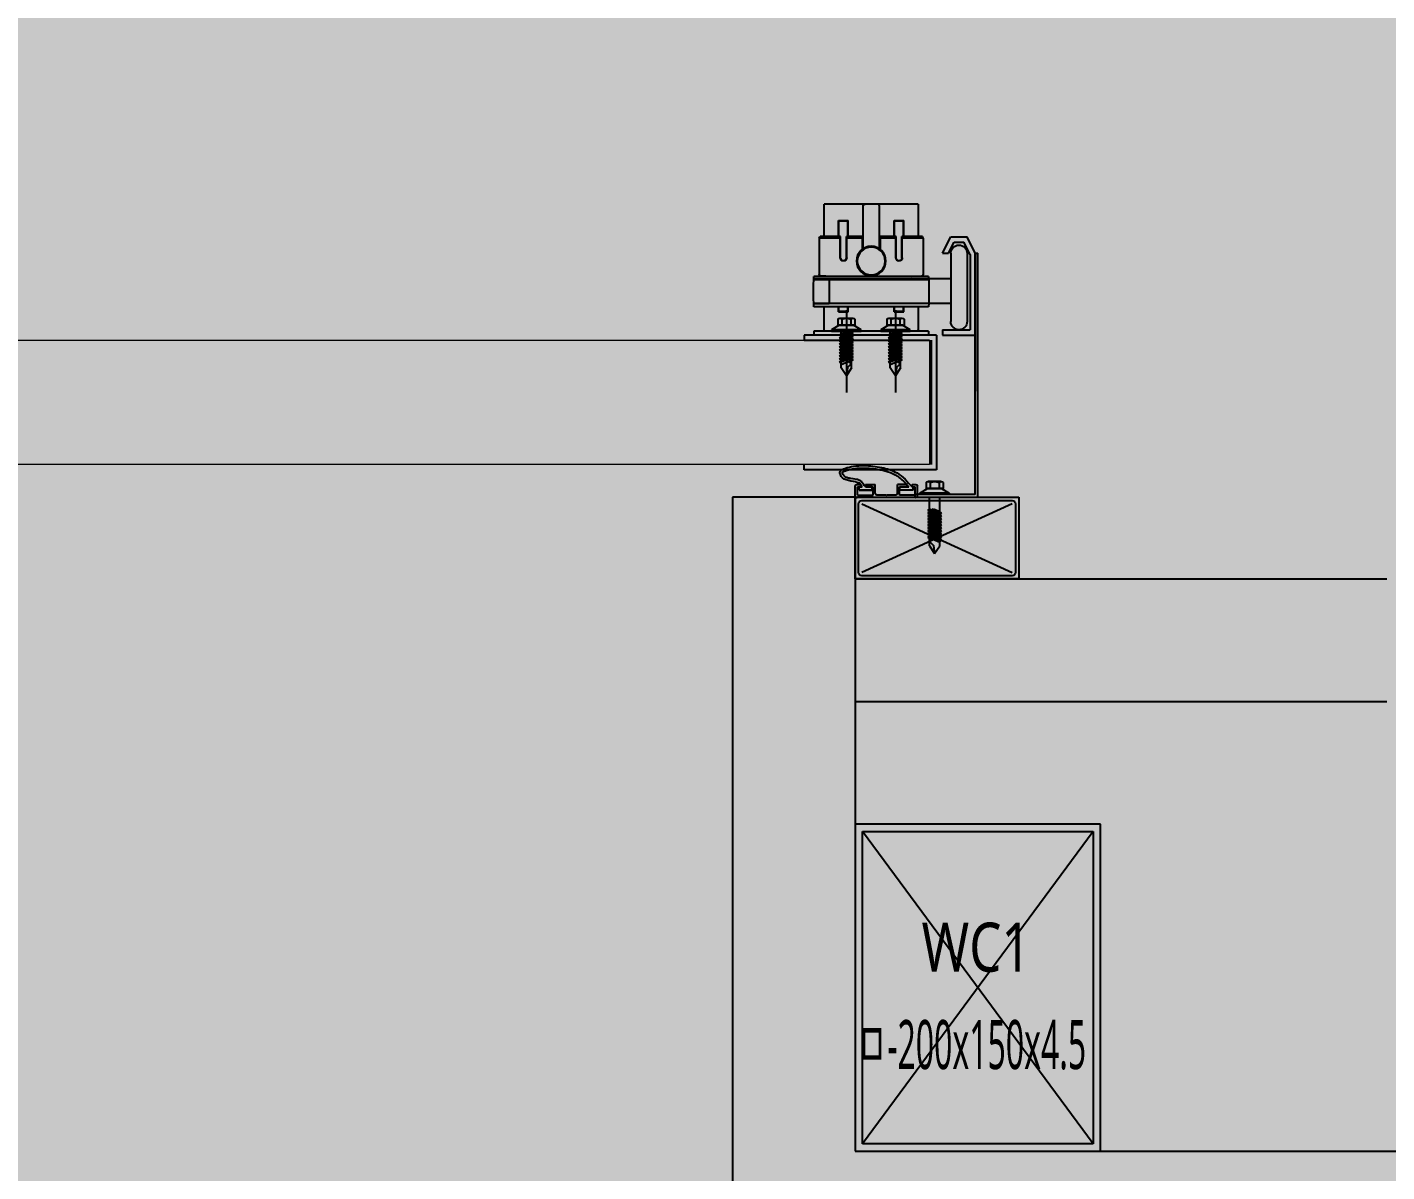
# Model space of a CAD drawing. Header units: millimetres. Extents: x -27408 to 60590, y 623 to 42257.
# Drawn here: x 59508.59 to 59524.85, y 17689.29 to 17702.98 of the extents above; entities that cross this region are included whole.
import ezdxf
from ezdxf.enums import TextEntityAlignment as Align

# ---------------------------------------------------------------- set-up
doc = ezdxf.new("R2010")
doc.units = ezdxf.units.MM
doc.header["$LTSCALE"] = 100
doc.header["$MEASUREMENT"] = 0
doc.header["$PDSIZE"] = -10
doc.layers.get('0').update_dxf_attribs({"linetype": 'CONTINUOUS'})
doc.layers.get('Defpoints').update_dxf_attribs({"color": 171, "linetype": 'CONTINUOUS'})
for name, color, linetype in [('254', 254, 'CONTINUOUS'), ('ELE9', 9, 'CONTINUOUS'), ('FIN(패널-T75 글라스울)', 6, 'CONTINUOUS'), ('h COLUMN', 252, 'CONTINUOUS'), ('OVERHEAD DOOR - 1', 4, 'CONTINUOUS'), ('OVERHEAD DOOR - ETC', 252, 'CONTINUOUS'), ('WC', 2, 'CONTINUOUS')]:
    doc.layers.add(name, color=color, linetype=linetype)
doc.styles.add('TE', font='malgun_0.ttf')

# ---------------------------------------------------------------- blocks, each defined once
blk = doc.blocks.new('*U241')
at = {"color": 0, "linetype": 'ByBlock'}
for p, q in [((100, 75), (-100, 75)), ((-100, 75), (-100, -75)), ((100, -75), (100, 75)), ((-95.5, 70.5), (95.5, 70.5)), ((-95.5, -70.5), (-95.5, 70.5)), ((95.5, 70.5), (95.5, -70.5)), ((95.5, -70.5), (-95.5, -70.5)), ((-100, -75), (100, -75))]:
    blk.add_line(p, q, dxfattribs=at)
at = {"layer": 'Defpoints'}
blk.add_point((0, 0), dxfattribs=at)
blk = doc.blocks.new('WC1')
at = {"layer": 'h COLUMN', "ltscale": 0.1}
for p, q in [((70.5, -95.5), (-70.5, 95.5)), ((70.5, 95.5), (-70.5, -95.5))]:
    blk.add_line(p, q, dxfattribs=at)
at = {"layer": 'h COLUMN', "ltscale": 0.1, "rotation": 90}
blk.add_blockref('*U241', (0, 0), dxfattribs=at)
at = {"layer": 'Defpoints', "style": 'TE'}
for s, width, p in [('WC1', 0.8, (-34.44, 24.8)), ('ㅁ-200x150x4.5', 0.5, (-74.29, -34.76))]:
    blk.add_text(s, height=30, dxfattribs=dict(at, width=width)).set_placement(p, align=Align.MIDDLE_LEFT)
blk = doc.blocks.new('지하2층 WC1 2 배치')
at = {"layer": 'WC'}
blk.add_blockref('WC1', (202900, -77700), dxfattribs=at)
blk = doc.blocks.new('A$Ca9da7916')
at = {"layer": 'OVERHEAD DOOR - ETC'}
h = blk.add_hatch(color=256, dxfattribs=at)
h.dxf.hatch_style = 1
edge = h.paths.add_edge_path()
edge.add_line((708.3, 10127.3), (708.3, 10129.3))
edge.add_spline(control_points=[(708.3, 10129.3), (708.83, 10128.98), (709.36, 10128.66), (709.8, 10128.3)], knot_values=[0, 0, 0, 0, 1.802776, 1.802776, 1.802776, 1.802776], degree=3, periodic=0)
edge.add_line((709.8, 10128.3), (710.01, 10128.03))
edge.add_line((710.01, 10128.03), (710.74, 10127.55))
edge.add_line((710.74, 10127.55), (711.08, 10126.68))
edge.add_line((711.08, 10126.68), (711.49, 10125.41))
edge.add_spline(control_points=[(711.49, 10125.41), (711.98, 10121.23), (712.56, 10116.33), (718.5, 10115.33), (720.03, 10119.59), (721.2, 10124.21), (721.61, 10131.96), (720.76, 10137.58), (720.23, 10141.11)], knot_values=[0, 0, 0, 0, 10.510022, 12.30215, 15.888405, 21.408051, 27.790202, 38.523805, 38.523805, 38.523805, 38.523805], degree=3, periodic=0)
edge.add_spline(control_points=[(720.23, 10141.11), (720.23, 10141.13), (719.57, 10144.34), (717.24, 10151.88), (711.5, 10156.9), (708.3, 10159.7)], knot_values=[81.368069, 81.368069, 81.368069, 81.368069, 81.427954, 91.382666, 103.911951, 103.911951, 103.911951, 103.911951], degree=3, periodic=0)
edge.add_line((708.3, 10159.7), (708.3, 10160.3))
edge.add_line((708.3, 10160.3), (706.3, 10160.3))
edge.add_line((706.3, 10160.3), (706.3, 10152.3))
edge.add_line((706.3, 10152.3), (708.3, 10152.3))
edge.add_line((708.3, 10152.3), (708.3, 10157.7))
edge.add_spline(control_points=[(708.3, 10157.7), (708.68, 10157.37), (709.06, 10157.04), (709.43, 10156.7)], knot_values=[101.110526, 101.110526, 101.110526, 101.110526, 102.614786, 102.614786, 102.614786, 102.614786], degree=3, periodic=0)
edge.add_line((709.43, 10156.7), (709.8, 10156.7))
edge.add_line((709.8, 10156.7), (709.8, 10156.36))
edge.add_spline(control_points=[(709.8, 10156.36), (709.91, 10156.26), (710.01, 10156.17), (711.3, 10154.98), (712.42, 10153.86), (713.91, 10152.11), (714.38, 10151.51), (715.24, 10150.28), (715.63, 10149.64), (716.84, 10147.39), (717.51, 10145.63), (718.28, 10142.95), (718.5, 10142.04), (718.72, 10141.04), (718.74, 10140.95), (718.76, 10140.85)], knot_values=[81.408921, 81.408921, 81.408921, 81.408921, 81.846453, 81.846453, 86.724969, 86.724969, 89.164228, 89.164228, 91.603486, 91.603486, 97.394899, 97.394899, 100.290605, 100.290605, 100.605478, 100.605478, 100.605478, 100.605478], degree=3, periodic=0)
edge.add_spline(control_points=[(718.76, 10140.85), (718.92, 10140.05), (719.06, 10139.25), (719.36, 10137.29), (719.49, 10136.12), (719.64, 10134.33), (719.69, 10133.72), (719.73, 10133.1)], knot_values=[72.981686, 72.981686, 72.981686, 72.981686, 75.56252, 75.56252, 79.405214, 79.405214, 81.408921, 81.408921, 81.408921, 81.408921], degree=3, periodic=0)
edge.add_spline(control_points=[(719.73, 10133.1), (719.79, 10132.28), (719.84, 10131.46), (719.86, 10130.56), (719.87, 10130.47), (719.87, 10130.39)], knot_values=[24.457688, 24.457688, 24.457688, 24.457688, 26.980257, 26.980257, 27.239597, 27.239597, 27.239597, 27.239597], degree=3, periodic=0)
edge.add_spline(control_points=[(719.87, 10130.39), (719.89, 10129.51), (719.88, 10128.63), (719.79, 10126.71), (719.7, 10125.69), (719.42, 10123.72), (719.24, 10122.78), (718.88, 10121.32), (718.74, 10120.82), (718.51, 10120.04), (718.43, 10119.78), (718.26, 10119.24), (718.17, 10118.95), (717.99, 10118.42), (717.89, 10118.16), (717.7, 10117.73), (717.6, 10117.54), (717.42, 10117.28), (717.34, 10117.21), (717.28, 10117.16), (717.27, 10117.16), (717.25, 10117.15), (717.24, 10117.15), (717.17, 10117.13), (717.07, 10117.13), (716.84, 10117.15), (716.7, 10117.18), (716.44, 10117.26), (716.33, 10117.31), (716.03, 10117.47), (715.88, 10117.6), (715.58, 10117.94), (715.44, 10118.15), (714.55, 10118.5), (714.39, 10119.13), (713.97, 10119.89), (713.65, 10120.56), (713.54, 10121.6), (713.4, 10122.16), (712.91, 10125.95)], knot_values=[0, 0, 0, 0, 2.699013, 2.699013, 5.918469, 5.918469, 9.137924, 9.137924, 10.747652, 10.747652, 11.552515, 11.552515, 12.357379, 12.357379, 13.187027, 13.187027, 14.016674, 14.016674, 14.846322, 14.846322, 15.271824, 15.271824, 15.697327, 15.697327, 16.368626, 16.368626, 17.039926, 17.039926, 17.711225, 17.711225, 18.939482, 18.939482, 20.167739, 20.167739, 21.883718, 21.883718, 23.599698, 23.599698, 24.457688, 24.457688, 24.457688, 24.457688], degree=3, periodic=0)
edge.add_spline(control_points=[(712.91, 10125.95), (712.78, 10126.53), (712.58, 10127.1), (712.08, 10128), (711.84, 10128.35), (711.42, 10128.84), (711.27, 10129), (710.95, 10129.3), (710.78, 10129.44), (710.3, 10129.82), (709.98, 10130.02), (709.47, 10130.35), (709.27, 10130.47), (708.3, 10131.3)], knot_values=[0, 0, 0, 0, 1.654202, 1.654202, 2.776859, 2.776859, 3.338188, 3.338188, 3.899517, 3.899517, 4.888564, 4.888564, 5.545615, 5.545615, 5.545615, 5.545615], degree=3, periodic=0)
edge.add_line((708.3, 10131.3), (708.3, 10135.3))
edge.add_line((708.3, 10135.3), (706.3, 10135.3))
edge.add_line((706.3, 10135.3), (706.3, 10127.3))
edge.add_line((706.3, 10127.3), (708.3, 10127.3))
at = {"layer": 'FIN(패널-T75 글라스울)'}
for p, q in [((302, 10125), (302, 11000)), ((577, 10125), (577, 10450)), ((652, 10125), (652, 10450)), ((702, 10125), (302, 10125)), ((702, 10125), (702, 10050)), ((702, 10050), (227, 10050))]:
    blk.add_line(p, q, dxfattribs=at)
at = {"layer": 'OVERHEAD DOOR - 1', "lineweight": 0}
for p, q in [((722, 10170.4), (722, 7629.6)), ((798, 10170.4), (722, 10170.4)), ((798, 7629.6), (798, 10170.4))]:
    blk.add_line(p, q, dxfattribs=at)
at = {"layer": 'OVERHEAD DOOR - ETC'}
for p, q in [((702, 10225), (652, 10225)), ((652, 10225), (652, 10125)), ((702, 10125), (702, 10225)), ((654, 10221), (654, 10129)), ((698, 10223), (656, 10223)), ((698, 10129), (656, 10221)), ((698, 10221), (656, 10129)), ((700, 10129), (700, 10221)), ((702, 10152.04), (702, 10200)), ((702, 10200), (851.2, 10200)), ((851.2, 10198.4), (851.2, 10200)), ((703.6, 10198.4), (851.2, 10198.4)), ((703.6, 10198.4), (703.6, 10161.5)), ((851.2, 10198.4), (766.94, 10198.4)), ((801.2, 10178.4), (801.2, 10198.4)), ((804.4, 10178.4), (804.4, 10195.2)), ((850.45, 10195.2), (804.4, 10195.2)), ((851.2, 10193.4), (809.5, 10193.4)), ((850.45, 10195.2), (858, 10191.42)), ((851.2, 10198.4), (861.2, 10193.4)), ((858, 10185.38), (858, 10191.42)), ((861.2, 10183.4), (861.2, 10193.4)), ((851.2, 10183.4), (809.5, 10183.4)), ((820.5, 10183.4), (820.5, 10173.6)), ((835.5, 10183.4), (835.5, 10173.6)), ((851.2, 10181.98), (858, 10185.38)), ((851.2, 10178.4), (861.2, 10183.4)), ((667.55, 10173.5), (672.35, 10176.65)), ((672.35, 10176.65), (675.83, 10176.65)), ((674.4, 10176.65), (676.2, 10172.36)), ((675.83, 10177.65), (675.02, 10176.65)), ((675.42, 10176.65), (675.83, 10177.65)), ((675.83, 10177.65), (679.24, 10169.35)), ((675.83, 10177.65), (679.24, 10169.35)), ((675.83, 10176.65), (675.83, 10177.65)), ((675.83, 10177.65), (676.63, 10176.65)), ((678.44, 10170.35), (675.83, 10176.65)), ((676.63, 10176.65), (677.66, 10176.65)), ((676.63, 10176.65), (679.24, 10170.35)), ((677.66, 10177.65), (676.86, 10176.65)), ((677.26, 10176.65), (677.66, 10177.65)), ((677.66, 10177.65), (681.08, 10169.35)), ((677.66, 10177.65), (681.08, 10169.35)), ((677.66, 10176.65), (677.66, 10177.65)), ((677.66, 10177.65), (678.46, 10176.65)), ((680.27, 10170.35), (677.66, 10176.65)), ((678.46, 10176.65), (679.49, 10176.65)), ((678.46, 10176.65), (681.08, 10170.35)), ((679.49, 10177.65), (678.69, 10176.65)), ((679.09, 10176.65), (679.49, 10177.65)), ((679.49, 10177.65), (682.91, 10169.35)), ((679.49, 10177.65), (682.91, 10169.35)), ((679.49, 10176.65), (679.49, 10177.65)), ((679.49, 10177.65), (680.3, 10176.65)), ((682.11, 10170.35), (679.49, 10176.65)), ((680.3, 10176.65), (681.33, 10176.65)), ((680.3, 10176.65), (682.91, 10170.35)), ((681.33, 10177.65), (680.52, 10176.65)), ((680.92, 10176.65), (681.33, 10177.65)), ((681.33, 10177.65), (684.74, 10169.35)), ((681.33, 10177.65), (684.74, 10169.35)), ((681.33, 10176.65), (681.33, 10177.65)), ((681.33, 10177.65), (682.13, 10176.65)), ((683.94, 10170.35), (681.33, 10176.65)), ((682.13, 10176.65), (683.16, 10176.65)), ((682.13, 10176.65), (684.74, 10170.35)), ((683.16, 10177.65), (682.35, 10176.65)), ((682.76, 10176.65), (683.16, 10177.65)), ((683.16, 10177.65), (686.58, 10169.35)), ((683.16, 10177.65), (686.58, 10169.35)), ((683.16, 10176.65), (683.16, 10177.65)), ((683.16, 10177.65), (683.96, 10176.65)), ((685.77, 10170.35), (683.16, 10176.65)), ((683.96, 10176.65), (684.99, 10176.65)), ((683.96, 10176.65), (686.58, 10170.35)), ((684.99, 10177.65), (684.19, 10176.65)), ((684.59, 10176.65), (684.99, 10177.65)), ((684.99, 10177.65), (688.41, 10169.35)), ((684.99, 10177.65), (688.41, 10169.35)), ((684.99, 10176.65), (684.99, 10177.65)), ((684.99, 10177.65), (685.8, 10176.65)), ((687.6, 10170.35), (684.99, 10176.65)), ((685.8, 10176.65), (686.82, 10176.65)), ((685.8, 10176.65), (688.41, 10170.35)), ((686.82, 10177.65), (686.02, 10176.65)), ((686.42, 10176.65), (686.82, 10177.65)), ((686.82, 10177.65), (690.24, 10169.35)), ((686.82, 10177.65), (690.24, 10169.35)), ((686.82, 10176.65), (686.82, 10177.65)), ((686.82, 10177.65), (687.63, 10176.65)), ((689.44, 10170.35), (686.82, 10176.65)), ((687.63, 10176.65), (688.66, 10176.65)), ((687.63, 10176.65), (690.24, 10170.35)), ((688.66, 10177.65), (687.85, 10176.65)), ((688.26, 10176.65), (688.66, 10177.65)), ((688.66, 10177.65), (692.07, 10169.35)), ((688.66, 10177.65), (692.07, 10169.35)), ((688.66, 10176.65), (688.66, 10177.65)), ((688.66, 10177.65), (689.46, 10176.65)), ((691.27, 10170.35), (688.66, 10176.65)), ((689.46, 10176.65), (690.49, 10176.65)), ((689.46, 10176.65), (692.07, 10170.35)), ((690.49, 10177.65), (689.69, 10176.65)), ((690.09, 10176.65), (690.49, 10177.65)), ((690.49, 10177.65), (693.91, 10169.35)), ((690.49, 10177.65), (693.91, 10169.35)), ((690.49, 10176.65), (690.49, 10177.65)), ((690.49, 10177.65), (691.29, 10176.65)), ((693.1, 10170.35), (690.49, 10176.65)), ((691.29, 10176.65), (692.32, 10176.65)), ((691.29, 10176.65), (693.91, 10170.35)), ((692.32, 10177.65), (691.52, 10176.65)), ((691.92, 10176.65), (692.32, 10177.65)), ((692.32, 10177.65), (694.72, 10171.75)), ((692.32, 10176.65), (692.32, 10177.65)), ((692.32, 10177.65), (693.13, 10176.65)), ((694.72, 10170.86), (692.32, 10176.65)), ((693.13, 10176.65), (702, 10176.65)), ((693.13, 10176.65), (694.72, 10172.8)), ((704.4, 10182.5), (703.6, 10182.5)), ((703.6, 10182.5), (703.6, 10164.5)), ((704.4, 10164.5), (704.4, 10182.5)), ((707.4, 10177.8), (704.4, 10182.5)), ((704.4, 10182.5), (704.4, 10164.5)), ((707.4, 10178.75), (707.4, 10168.25)), ((711.1, 10178.75), (707.4, 10178.75)), ((707.4, 10169.2), (707.4, 10177.8)), ((711.1, 10176.21), (707.4, 10176.21)), ((711.6, 10177.57), (711.6, 10169.43)), ((801.2, 10174.6), (718.8, 10174.6)), ((718.8, 10174.6), (718.8, 10093.76)), ((804.4, 10178.4), (801.2, 10178.4)), ((801.2, 10174.6), (801.2, 10093.76)), ((820.5, 10182.05), (820.5, 10169.35)), ((835.5, 10182.05), (835.5, 10169.35)), ((851.2, 10178.4), (851.2, 10181.98)), ((672.35, 10170.35), (667.55, 10173.5)), ((672.53, 10172.77), (667.55, 10173.5)), ((672.35, 10170.35), (676.61, 10170.35)), ((675.03, 10170.35), (672.53, 10172.77)), ((676.2, 10172.36), (675.03, 10170.35)), ((676.17, 10172.36), (677.41, 10169.35)), ((676.17, 10172.36), (677.41, 10169.35)), ((676.17, 10171.36), (676.17, 10172.36)), ((676.17, 10172.36), (676.98, 10171.36)), ((676.61, 10170.35), (676.17, 10171.36)), ((677.41, 10169.35), (676.61, 10170.35)), ((676.98, 10171.36), (677.41, 10170.35)), ((677.41, 10170.35), (678.44, 10170.35)), ((677.41, 10170.35), (677.41, 10169.35)), ((677.81, 10170.35), (677.41, 10169.35)), ((677.41, 10169.35), (678.21, 10170.35)), ((679.24, 10169.35), (678.44, 10170.35)), ((679.24, 10170.35), (680.27, 10170.35)), ((679.65, 10170.35), (679.24, 10169.35)), ((679.24, 10169.35), (680.05, 10170.35)), ((679.24, 10170.35), (679.24, 10169.35)), ((681.08, 10169.35), (680.27, 10170.35)), ((681.08, 10170.35), (682.11, 10170.35)), ((681.48, 10170.35), (681.08, 10169.35)), ((681.08, 10169.35), (681.88, 10170.35)), ((681.08, 10170.35), (681.08, 10169.35)), ((682.91, 10169.35), (682.11, 10170.35)), ((682.91, 10170.35), (683.94, 10170.35)), ((682.91, 10170.35), (682.91, 10169.35)), ((683.31, 10170.35), (682.91, 10169.35)), ((682.91, 10169.35), (683.71, 10170.35)), ((684.74, 10169.35), (683.94, 10170.35)), ((684.74, 10170.35), (685.77, 10170.35)), ((685.14, 10170.35), (684.74, 10169.35)), ((684.74, 10169.35), (685.55, 10170.35)), ((684.74, 10170.35), (684.74, 10169.35)), ((686.58, 10169.35), (685.77, 10170.35)), ((686.58, 10170.35), (687.6, 10170.35)), ((686.98, 10170.35), (686.58, 10169.35)), ((686.58, 10169.35), (687.38, 10170.35)), ((686.58, 10170.35), (686.58, 10169.35)), ((688.41, 10169.35), (687.6, 10170.35)), ((688.41, 10170.35), (689.44, 10170.35)), ((688.81, 10170.35), (688.41, 10169.35)), ((688.41, 10169.35), (689.21, 10170.35)), ((688.41, 10170.35), (688.41, 10169.35)), ((690.24, 10169.35), (689.44, 10170.35)), ((690.24, 10170.35), (691.27, 10170.35)), ((690.64, 10170.35), (690.24, 10169.35)), ((690.24, 10169.35), (691.05, 10170.35)), ((690.24, 10170.35), (690.24, 10169.35)), ((692.07, 10169.35), (691.27, 10170.35)), ((692.07, 10170.35), (693.1, 10170.35)), ((692.48, 10170.35), (692.07, 10169.35)), ((692.07, 10169.35), (692.88, 10170.35)), ((692.07, 10170.35), (692.07, 10169.35)), ((693.91, 10169.35), (693.1, 10170.35)), ((693.91, 10170.35), (702, 10170.35)), ((694.31, 10170.35), (693.91, 10169.35)), ((693.91, 10169.35), (694.71, 10170.35)), ((693.91, 10170.35), (693.91, 10169.35)), ((704.4, 10164.5), (707.4, 10169.2)), ((711.1, 10170.79), (707.4, 10170.79)), ((711.1, 10168.25), (707.4, 10168.25)), ((798, 10171.4), (722, 10171.4)), ((798, 10093.76), (798, 10170.4)), ((801.2, 10169.75), (801.2, 10099.75)), ((803.5, 10169.75), (801.2, 10169.75)), ((803.5, 10169.75), (803.5, 10099.75)), ((818.5, 10169.75), (818.5, 10099.75)), ((820.5, 10169.75), (820.5, 10099.75)), ((820.5, 10169.35), (820.5, 10099.75)), ((835, 10169.75), (835, 10099.75)), ((835.5, 10169.35), (835.5, 10099.75)), ((837, 10169.75), (837, 10099.75)), ((860.5, 10166.5), (838.41, 10166.5)), ((860.5, 10166.5), (860.5, 10153.55)), ((860.5, 10166.5), (861.5, 10166.03)), ((702, 10163), (708.8, 10163)), ((702, 10163), (702, 10162.56)), ((703.6, 10161.5), (702, 10161.5)), ((702, 10126.56), (702, 10161.44)), ((703.3, 10161.7), (708.3, 10161.7)), ((703.3, 10161.7), (703.3, 10152.1)), ((703.6, 10164.5), (704.4, 10164.5)), ((706.3, 10160.3), (706.3, 10152.3)), ((706.3, 10160.3), (708.3, 10160.3)), ((708.3, 10160.3), (706.3, 10160.3)), ((706.3, 10160.3), (706.3, 10152.3)), ((708.3, 10160.3), (706.3, 10160.3)), ((706.3, 10160.3), (706.3, 10152.3)), ((708.3, 10159.7), (708.3, 10161.7)), ((708.3, 10159.7), (708.3, 10160.3)), ((708.3, 10159.7), (708.3, 10160.3)), ((708.3, 10159.7), (708.3, 10160.3)), ((708.3, 10159.7), (709.8, 10159.7)), ((709.8, 10159.7), (709.8, 10162)), ((803.5, 10163.5), (804.5, 10163.5)), ((803.5, 10140.55), (803.5, 10158.55)), ((803.5, 10158.55), (804.3, 10158.55)), ((804.3, 10140.55), (804.3, 10158.55)), ((804.3, 10158.55), (807.3, 10153.85)), ((804.3, 10158.55), (804.3, 10140.55)), ((818.5, 10163.5), (804.5, 10163.5)), ((837, 10159.08), (837.45, 10165.74)), ((837.12, 10163.5), (837, 10163.5)), ((861.5, 10166.03), (861.5, 10153.55)), ((881.2, 10163.5), (861.5, 10163.5)), ((881.2, 10163.5), (881.2, 10106)), ((703.3, 10152.1), (708.3, 10152.1)), ((703.3, 10149.8), (703.3, 10144.5)), ((704.3, 10150.8), (709.8, 10150.8)), ((706.3, 10152.3), (708.3, 10152.3)), ((706.3, 10152.3), (708.3, 10152.3)), ((706.3, 10152.3), (708.3, 10152.3)), ((708.3, 10152.3), (708.3, 10157.7)), ((708.3, 10152.3), (708.3, 10157.7)), ((708.3, 10152.3), (708.3, 10157.7)), ((708.3, 10156.7), (708.3, 10152.1)), ((708.3, 10156.7), (709.8, 10156.7)), ((709.43, 10156.7), (709.8, 10156.7)), ((709.43, 10156.7), (709.8, 10156.7)), ((709.8, 10156.7), (709.8, 10150.8)), ((709.8, 10156.7), (709.8, 10156.36)), ((709.8, 10156.7), (709.8, 10156.36)), ((781.13, 10152.7), (776.33, 10149.55)), ((781.31, 10150.28), (776.33, 10149.55)), ((781.13, 10152.7), (785.39, 10152.7)), ((783.81, 10152.7), (781.31, 10150.28)), ((783.17, 10146.4), (784.98, 10150.69)), ((784.98, 10150.69), (783.81, 10152.7)), ((784.6, 10145.4), (788.02, 10153.7)), ((784.6, 10145.4), (788.02, 10153.7)), ((787.22, 10152.7), (784.6, 10146.4)), ((784.95, 10150.69), (786.19, 10153.7)), ((784.95, 10150.69), (786.19, 10153.7)), ((785.39, 10152.7), (784.95, 10151.69)), ((784.95, 10151.69), (784.95, 10150.69)), ((784.95, 10150.69), (785.75, 10151.69)), ((786.19, 10153.7), (785.39, 10152.7)), ((785.41, 10146.4), (788.02, 10152.7)), ((785.75, 10151.69), (786.19, 10152.7)), ((786.59, 10152.7), (786.19, 10153.7)), ((786.19, 10153.7), (786.99, 10152.7)), ((786.19, 10152.7), (786.19, 10153.7)), ((786.19, 10152.7), (787.22, 10152.7)), ((786.44, 10145.4), (789.86, 10153.7)), ((786.44, 10145.4), (789.86, 10153.7)), ((789.05, 10152.7), (786.44, 10146.4)), ((788.02, 10153.7), (787.22, 10152.7)), ((787.24, 10146.4), (789.86, 10152.7)), ((788.42, 10152.7), (788.02, 10153.7)), ((788.02, 10153.7), (788.83, 10152.7)), ((788.02, 10152.7), (788.02, 10153.7)), ((788.02, 10152.7), (789.05, 10152.7)), ((788.27, 10145.4), (791.69, 10153.7)), ((788.27, 10145.4), (791.69, 10153.7)), ((790.88, 10152.7), (788.27, 10146.4)), ((789.86, 10153.7), (789.05, 10152.7)), ((789.07, 10146.4), (791.69, 10152.7)), ((790.26, 10152.7), (789.86, 10153.7)), ((789.86, 10153.7), (790.66, 10152.7)), ((789.86, 10152.7), (789.86, 10153.7)), ((789.86, 10152.7), (790.88, 10152.7)), ((790.1, 10145.4), (793.52, 10153.7)), ((790.1, 10145.4), (793.52, 10153.7)), ((792.72, 10152.7), (790.1, 10146.4)), ((791.69, 10153.7), (790.88, 10152.7)), ((790.91, 10146.4), (793.52, 10152.7)), ((792.09, 10152.7), (791.69, 10153.7)), ((791.69, 10153.7), (792.49, 10152.7)), ((791.69, 10152.7), (791.69, 10153.7)), ((791.69, 10152.7), (792.72, 10152.7)), ((791.94, 10145.4), (795.35, 10153.7)), ((791.94, 10145.4), (795.35, 10153.7)), ((794.55, 10152.7), (791.94, 10146.4)), ((793.52, 10153.7), (792.72, 10152.7)), ((792.74, 10146.4), (795.35, 10152.7)), ((793.92, 10152.7), (793.52, 10153.7)), ((793.52, 10153.7), (794.33, 10152.7)), ((793.52, 10152.7), (793.52, 10153.7)), ((793.52, 10152.7), (794.55, 10152.7)), ((793.77, 10145.4), (797.19, 10153.7)), ((793.77, 10145.4), (797.19, 10153.7)), ((796.38, 10152.7), (793.77, 10146.4)), ((795.35, 10153.7), (794.55, 10152.7)), ((794.57, 10146.4), (797.19, 10152.7)), ((795.76, 10152.7), (795.35, 10153.7)), ((795.35, 10153.7), (796.16, 10152.7)), ((795.35, 10152.7), (795.35, 10153.7)), ((795.35, 10152.7), (796.38, 10152.7)), ((795.6, 10145.4), (799.02, 10153.7)), ((795.6, 10145.4), (799.02, 10153.7)), ((798.22, 10152.7), (795.6, 10146.4)), ((797.19, 10153.7), (796.38, 10152.7)), ((796.41, 10146.4), (799.02, 10152.7)), ((797.59, 10152.7), (797.19, 10153.7)), ((797.19, 10153.7), (797.99, 10152.7)), ((797.19, 10152.7), (797.19, 10153.7)), ((797.19, 10152.7), (798.22, 10152.7)), ((797.44, 10145.4), (800.85, 10153.7)), ((797.44, 10145.4), (800.85, 10153.7)), ((800.05, 10152.7), (797.44, 10146.4)), ((799.02, 10153.7), (798.22, 10152.7)), ((798.24, 10146.4), (800.85, 10152.7)), ((799.42, 10152.7), (799.02, 10153.7)), ((799.02, 10153.7), (799.82, 10152.7)), ((799.02, 10152.7), (799.02, 10153.7)), ((799.02, 10152.7), (800.05, 10152.7)), ((799.27, 10145.4), (802.69, 10153.7)), ((799.27, 10145.4), (802.69, 10153.7)), ((801.88, 10152.7), (799.27, 10146.4)), ((800.85, 10153.7), (800.05, 10152.7)), ((800.07, 10146.4), (802.69, 10152.7)), ((801.26, 10152.7), (800.85, 10153.7)), ((800.85, 10153.7), (801.66, 10152.7)), ((800.85, 10152.7), (800.85, 10153.7)), ((800.85, 10152.7), (801.88, 10152.7)), ((803.5, 10152.19), (801.1, 10146.4)), ((801.1, 10145.4), (803.5, 10151.3)), ((802.69, 10153.7), (801.88, 10152.7)), ((801.91, 10146.4), (803.5, 10150.25)), ((803.09, 10152.7), (802.69, 10153.7)), ((802.69, 10153.7), (803.49, 10152.7)), ((802.69, 10152.7), (802.69, 10153.7)), ((802.69, 10152.7), (803.5, 10152.7)), ((811, 10154.8), (807.3, 10154.8)), ((807.3, 10144.3), (807.3, 10154.8)), ((807.3, 10153.85), (807.3, 10145.25)), ((811, 10152.26), (807.3, 10152.26)), ((811.5, 10145.48), (811.5, 10153.62)), ((815.5, 10148.75), (815.5, 10154.75)), ((815.5, 10154.75), (818.5, 10154.75)), ((815.75, 10149), (815.75, 10154.5)), ((815.75, 10154.5), (818.5, 10154.5)), ((848.5, 10153.75), (861.5, 10153.75)), ((848.5, 10153.55), (861.5, 10153.55)), ((848.5, 10149.95), (861.5, 10149.95)), ((848.5, 10149.75), (861.5, 10149.75)), ((860.5, 10149.95), (860.5, 10140.25)), ((861.5, 10154.75), (871.2, 10154.75)), ((861.5, 10154.5), (870.95, 10154.5)), ((861.5, 10149.95), (861.5, 10140.25)), ((870.95, 10154.5), (870.95, 10149)), ((871.2, 10148.75), (871.2, 10154.75)), ((703.3, 10144.5), (703, 10144)), ((703, 10144), (703.3, 10143.5)), ((703.3, 10143.5), (703.3, 10138.2)), ((816.5, 10149.55), (766.15, 10149.55)), ((776.33, 10149.55), (781.13, 10146.4)), ((781.13, 10146.4), (784.6, 10146.4)), ((784.6, 10145.4), (783.8, 10146.4)), ((784.2, 10146.4), (784.6, 10145.4)), ((784.6, 10146.4), (784.6, 10145.4)), ((784.6, 10145.4), (785.41, 10146.4)), ((785.41, 10146.4), (786.44, 10146.4)), ((786.44, 10145.4), (785.63, 10146.4)), ((786.04, 10146.4), (786.44, 10145.4)), ((786.44, 10146.4), (786.44, 10145.4)), ((786.44, 10145.4), (787.24, 10146.4)), ((787.24, 10146.4), (788.27, 10146.4)), ((788.27, 10145.4), (787.47, 10146.4)), ((787.87, 10146.4), (788.27, 10145.4)), ((788.27, 10146.4), (788.27, 10145.4)), ((788.27, 10145.4), (789.07, 10146.4)), ((789.07, 10146.4), (790.1, 10146.4)), ((790.1, 10145.4), (789.3, 10146.4)), ((789.7, 10146.4), (790.1, 10145.4)), ((790.1, 10146.4), (790.1, 10145.4)), ((790.1, 10145.4), (790.91, 10146.4)), ((790.91, 10146.4), (791.94, 10146.4)), ((791.94, 10145.4), (791.13, 10146.4)), ((791.53, 10146.4), (791.94, 10145.4)), ((791.94, 10146.4), (791.94, 10145.4)), ((791.94, 10145.4), (792.74, 10146.4)), ((792.74, 10146.4), (793.77, 10146.4)), ((793.77, 10145.4), (792.97, 10146.4)), ((793.37, 10146.4), (793.77, 10145.4)), ((793.77, 10146.4), (793.77, 10145.4)), ((793.77, 10145.4), (794.57, 10146.4)), ((794.57, 10146.4), (795.6, 10146.4)), ((795.6, 10145.4), (794.8, 10146.4)), ((795.2, 10146.4), (795.6, 10145.4)), ((795.6, 10146.4), (795.6, 10145.4)), ((795.6, 10145.4), (796.41, 10146.4)), ((796.41, 10146.4), (797.44, 10146.4)), ((797.44, 10145.4), (796.63, 10146.4)), ((797.03, 10146.4), (797.44, 10145.4)), ((797.44, 10146.4), (797.44, 10145.4)), ((797.44, 10145.4), (798.24, 10146.4)), ((798.24, 10146.4), (799.27, 10146.4)), ((799.27, 10145.4), (798.46, 10146.4)), ((798.87, 10146.4), (799.27, 10145.4)), ((799.27, 10146.4), (799.27, 10145.4)), ((799.27, 10145.4), (800.07, 10146.4)), ((800.07, 10146.4), (801.1, 10146.4)), ((801.1, 10145.4), (800.3, 10146.4)), ((800.7, 10146.4), (801.1, 10145.4)), ((801.1, 10146.4), (801.1, 10145.4)), ((801.1, 10145.4), (801.91, 10146.4)), ((801.91, 10146.4), (803.5, 10146.4)), ((807.3, 10145.25), (804.3, 10140.55)), ((811, 10146.84), (807.3, 10146.84)), ((811, 10144.3), (807.3, 10144.3)), ((815.5, 10148.75), (818.5, 10148.75)), ((815.75, 10149), (818.5, 10149)), ((861.5, 10149), (870.95, 10149)), ((861.5, 10148.75), (871.2, 10148.75)), ((703.3, 10135.9), (708.3, 10135.9)), ((703.3, 10126.3), (703.3, 10135.9)), ((704.3, 10137.2), (709.8, 10137.2)), ((706.3, 10127.3), (706.3, 10135.3)), ((706.3, 10135.3), (708.3, 10135.3)), ((706.3, 10135.3), (706.3, 10127.3)), ((708.3, 10135.3), (706.3, 10135.3)), ((706.3, 10135.3), (706.3, 10127.3)), ((708.3, 10135.3), (706.3, 10135.3)), ((708.3, 10131.3), (708.3, 10135.9)), ((708.3, 10135.3), (708.3, 10131.3)), ((708.3, 10131.3), (708.3, 10135.3)), ((708.3, 10131.3), (708.3, 10135.3)), ((709.8, 10131.3), (709.8, 10137.2)), ((804.3, 10140.55), (803.5, 10140.55)), ((861.5, 10140.25), (853.63, 10140.25)), ((853.98, 10139.75), (880.2, 10139.75)), ((881.2, 10138.75), (881.2, 10130.75)), ((652, 10125), (702, 10125)), ((656, 10127), (698, 10127)), ((702, 10125), (702, 10125.44)), ((702, 10125), (708.8, 10125)), ((703.3, 10126.3), (708.3, 10126.3)), ((706.3, 10127.3), (708.3, 10127.3)), ((706.3, 10127.3), (708.3, 10127.3)), ((706.3, 10127.3), (708.3, 10127.3)), ((708.3, 10131.3), (709.8, 10131.3)), ((708.3, 10129.3), (708.3, 10127.3)), ((708.3, 10127.3), (708.3, 10129.3)), ((708.3, 10127.3), (708.3, 10129.3)), ((708.3, 10128.3), (708.3, 10126.3)), ((708.3, 10128.3), (709.8, 10128.3)), ((709.8, 10128.3), (709.8, 10126)), ((710.01, 10128.03), (709.8, 10128.3)), ((710.74, 10127.55), (710.01, 10128.03)), ((711.08, 10126.68), (710.74, 10127.55)), ((711.49, 10125.41), (711.08, 10126.68)), ((803.5, 10110.55), (803.5, 10128.55)), ((803.5, 10128.55), (804.3, 10128.55)), ((804.3, 10110.55), (804.3, 10128.55)), ((804.3, 10128.55), (807.3, 10123.85)), ((804.3, 10128.55), (804.3, 10110.55)), ((811, 10124.8), (807.3, 10124.8)), ((807.3, 10114.3), (807.3, 10124.8)), ((861.5, 10129.25), (853.63, 10129.25)), ((853.98, 10129.75), (880.2, 10129.75)), ((860.5, 10129.25), (860.5, 10119.55)), ((861.5, 10129.25), (861.5, 10119.55)), ((816.5, 10119.55), (766.15, 10119.55)), ((781.13, 10122.7), (776.33, 10119.55)), ((781.31, 10120.28), (776.33, 10119.55)), ((776.33, 10119.55), (781.13, 10116.4)), ((781.13, 10122.7), (785.39, 10122.7)), ((781.13, 10116.4), (784.6, 10116.4)), ((783.81, 10122.7), (781.31, 10120.28)), ((783.17, 10116.4), (784.98, 10120.69)), ((784.6, 10115.4), (783.8, 10116.4)), ((784.98, 10120.69), (783.81, 10122.7)), ((784.2, 10116.4), (784.6, 10115.4)), ((784.6, 10115.4), (788.02, 10123.7)), ((784.6, 10115.4), (788.02, 10123.7)), ((787.22, 10122.7), (784.6, 10116.4)), ((784.6, 10116.4), (784.6, 10115.4)), ((784.6, 10115.4), (785.41, 10116.4)), ((784.95, 10120.69), (786.19, 10123.7)), ((784.95, 10120.69), (786.19, 10123.7)), ((785.39, 10122.7), (784.95, 10121.69)), ((784.95, 10121.69), (784.95, 10120.69)), ((784.95, 10120.69), (785.75, 10121.69)), ((786.19, 10123.7), (785.39, 10122.7)), ((785.41, 10116.4), (788.02, 10122.7)), ((785.41, 10116.4), (786.44, 10116.4)), ((786.44, 10115.4), (785.63, 10116.4)), ((785.75, 10121.69), (786.19, 10122.7)), ((786.04, 10116.4), (786.44, 10115.4)), ((786.59, 10122.7), (786.19, 10123.7)), ((786.19, 10123.7), (786.99, 10122.7)), ((786.19, 10122.7), (786.19, 10123.7)), ((786.19, 10122.7), (787.22, 10122.7)), ((786.44, 10115.4), (789.86, 10123.7)), ((786.44, 10115.4), (789.86, 10123.7)), ((789.05, 10122.7), (786.44, 10116.4)), ((786.44, 10116.4), (786.44, 10115.4)), ((786.44, 10115.4), (787.24, 10116.4)), ((788.02, 10123.7), (787.22, 10122.7)), ((787.24, 10116.4), (789.86, 10122.7)), ((787.24, 10116.4), (788.27, 10116.4)), ((788.27, 10115.4), (787.47, 10116.4)), ((787.87, 10116.4), (788.27, 10115.4)), ((788.42, 10122.7), (788.02, 10123.7)), ((788.02, 10123.7), (788.83, 10122.7)), ((788.02, 10122.7), (788.02, 10123.7)), ((788.02, 10122.7), (789.05, 10122.7)), ((788.27, 10115.4), (791.69, 10123.7)), ((788.27, 10115.4), (791.69, 10123.7)), ((790.88, 10122.7), (788.27, 10116.4)), ((788.27, 10116.4), (788.27, 10115.4)), ((788.27, 10115.4), (789.07, 10116.4)), ((789.86, 10123.7), (789.05, 10122.7)), ((789.07, 10116.4), (791.69, 10122.7)), ((789.07, 10116.4), (790.1, 10116.4)), ((790.1, 10115.4), (789.3, 10116.4)), ((789.7, 10116.4), (790.1, 10115.4)), ((790.26, 10122.7), (789.86, 10123.7)), ((789.86, 10123.7), (790.66, 10122.7)), ((789.86, 10122.7), (789.86, 10123.7)), ((789.86, 10122.7), (790.88, 10122.7)), ((790.1, 10115.4), (793.52, 10123.7)), ((790.1, 10115.4), (793.52, 10123.7)), ((792.72, 10122.7), (790.1, 10116.4)), ((790.1, 10116.4), (790.1, 10115.4)), ((790.1, 10115.4), (790.91, 10116.4)), ((791.69, 10123.7), (790.88, 10122.7)), ((790.91, 10116.4), (793.52, 10122.7)), ((790.91, 10116.4), (791.94, 10116.4)), ((791.94, 10115.4), (791.13, 10116.4)), ((791.53, 10116.4), (791.94, 10115.4)), ((792.09, 10122.7), (791.69, 10123.7)), ((791.69, 10123.7), (792.49, 10122.7)), ((791.69, 10122.7), (791.69, 10123.7)), ((791.69, 10122.7), (792.72, 10122.7)), ((791.94, 10115.4), (795.35, 10123.7)), ((791.94, 10115.4), (795.35, 10123.7)), ((794.55, 10122.7), (791.94, 10116.4)), ((791.94, 10116.4), (791.94, 10115.4)), ((791.94, 10115.4), (792.74, 10116.4)), ((793.52, 10123.7), (792.72, 10122.7)), ((792.74, 10116.4), (795.35, 10122.7)), ((792.74, 10116.4), (793.77, 10116.4)), ((793.77, 10115.4), (792.97, 10116.4)), ((793.37, 10116.4), (793.77, 10115.4)), ((793.92, 10122.7), (793.52, 10123.7)), ((793.52, 10123.7), (794.33, 10122.7)), ((793.52, 10122.7), (793.52, 10123.7)), ((793.52, 10122.7), (794.55, 10122.7)), ((793.77, 10115.4), (797.19, 10123.7)), ((793.77, 10115.4), (797.19, 10123.7)), ((796.38, 10122.7), (793.77, 10116.4)), ((793.77, 10116.4), (793.77, 10115.4)), ((793.77, 10115.4), (794.57, 10116.4)), ((795.35, 10123.7), (794.55, 10122.7)), ((794.57, 10116.4), (797.19, 10122.7)), ((794.57, 10116.4), (795.6, 10116.4)), ((795.6, 10115.4), (794.8, 10116.4)), ((795.2, 10116.4), (795.6, 10115.4)), ((795.76, 10122.7), (795.35, 10123.7)), ((795.35, 10123.7), (796.16, 10122.7)), ((795.35, 10122.7), (795.35, 10123.7)), ((795.35, 10122.7), (796.38, 10122.7)), ((795.6, 10115.4), (799.02, 10123.7)), ((795.6, 10115.4), (799.02, 10123.7)), ((798.22, 10122.7), (795.6, 10116.4)), ((795.6, 10116.4), (795.6, 10115.4)), ((795.6, 10115.4), (796.41, 10116.4)), ((797.19, 10123.7), (796.38, 10122.7)), ((796.41, 10116.4), (799.02, 10122.7)), ((796.41, 10116.4), (797.44, 10116.4)), ((797.44, 10115.4), (796.63, 10116.4)), ((797.03, 10116.4), (797.44, 10115.4)), ((797.59, 10122.7), (797.19, 10123.7)), ((797.19, 10123.7), (797.99, 10122.7)), ((797.19, 10122.7), (797.19, 10123.7)), ((797.19, 10122.7), (798.22, 10122.7)), ((797.44, 10115.4), (800.85, 10123.7)), ((797.44, 10115.4), (800.85, 10123.7)), ((800.05, 10122.7), (797.44, 10116.4)), ((797.44, 10116.4), (797.44, 10115.4)), ((797.44, 10115.4), (798.24, 10116.4)), ((799.02, 10123.7), (798.22, 10122.7)), ((798.24, 10116.4), (800.85, 10122.7)), ((798.24, 10116.4), (799.27, 10116.4)), ((799.27, 10115.4), (798.46, 10116.4)), ((798.87, 10116.4), (799.27, 10115.4)), ((799.42, 10122.7), (799.02, 10123.7)), ((799.02, 10123.7), (799.82, 10122.7)), ((799.02, 10122.7), (799.02, 10123.7)), ((799.02, 10122.7), (800.05, 10122.7)), ((799.27, 10115.4), (802.69, 10123.7)), ((799.27, 10115.4), (802.69, 10123.7)), ((801.88, 10122.7), (799.27, 10116.4)), ((799.27, 10116.4), (799.27, 10115.4)), ((799.27, 10115.4), (800.07, 10116.4)), ((800.85, 10123.7), (800.05, 10122.7)), ((800.07, 10116.4), (802.69, 10122.7)), ((800.07, 10116.4), (801.1, 10116.4)), ((801.1, 10115.4), (800.3, 10116.4)), ((800.7, 10116.4), (801.1, 10115.4)), ((801.26, 10122.7), (800.85, 10123.7)), ((800.85, 10123.7), (801.66, 10122.7)), ((800.85, 10122.7), (800.85, 10123.7)), ((800.85, 10122.7), (801.88, 10122.7)), ((803.5, 10122.19), (801.1, 10116.4)), ((801.1, 10115.4), (803.5, 10121.3)), ((801.1, 10116.4), (801.1, 10115.4)), ((801.1, 10115.4), (801.91, 10116.4)), ((802.69, 10123.7), (801.88, 10122.7)), ((801.91, 10116.4), (803.5, 10120.25)), ((801.91, 10116.4), (803.5, 10116.4)), ((803.09, 10122.7), (802.69, 10123.7)), ((802.69, 10123.7), (803.49, 10122.7)), ((802.69, 10122.7), (802.69, 10123.7)), ((802.69, 10122.7), (803.5, 10122.7)), ((807.3, 10123.85), (807.3, 10115.25)), ((811, 10122.26), (807.3, 10122.26)), ((811, 10116.84), (807.3, 10116.84)), ((811.5, 10115.48), (811.5, 10123.62)), ((815.5, 10114.75), (815.5, 10120.75)), ((815.5, 10120.75), (818.5, 10120.75)), ((815.75, 10115), (815.75, 10120.5)), ((815.75, 10120.5), (818.5, 10120.5)), ((848.5, 10119.75), (861.5, 10119.75)), ((848.5, 10119.55), (861.5, 10119.55)), ((861.5, 10120.75), (871.2, 10120.75)), ((861.5, 10120.5), (870.95, 10120.5)), ((870.95, 10120.5), (870.95, 10115)), ((871.2, 10114.75), (871.2, 10120.75)), ((804.3, 10110.55), (803.5, 10110.55)), ((807.3, 10115.25), (804.3, 10110.55)), ((811, 10114.3), (807.3, 10114.3)), ((815.5, 10114.75), (818.5, 10114.75)), ((815.75, 10115), (818.5, 10115)), ((835.5, 10109.09), (820.5, 10109.09)), ((820.5, 10099.75), (820.5, 10109.09)), ((835.5, 10099.75), (835.5, 10109.09)), ((837, 10110.42), (837.45, 10103.76)), ((848.5, 10115.95), (861.5, 10115.95)), ((848.5, 10115.75), (861.5, 10115.75)), ((860.5, 10115.95), (860.5, 10103)), ((861.5, 10115.95), (861.5, 10103.47)), ((861.5, 10115), (870.95, 10115)), ((861.5, 10114.75), (871.2, 10114.75)), ((803.5, 10099.75), (801.2, 10099.75)), ((803.5, 10106), (818.5, 10106)), ((803.5, 10106), (804.5, 10106)), ((837.12, 10106), (837, 10106)), ((860.5, 10103), (838.41, 10103)), ((860.5, 10103), (861.5, 10103.47)), ((861.5, 10106), (881.2, 10106)), ((718.8, 10093.76), (722, 10093.76)), ((801.2, 10093.76), (798, 10093.76))]:
    blk.add_line(p, q, dxfattribs=at)
for radius in [9, 8.5]:
    blk.add_circle((846.5, 10134.75), radius, dxfattribs=at)
for centre, radius, start, end in [((656, 10221), 2, 90, 180), ((698, 10221), 2, 0, 90), ((809.5, 10188.4), 5, 90, 270), ((851.2, 10188.4), 5, 270, 90), ((709.74, 10177.48), 1.86, 316.9662, 43.0338), ((703.99, 10173.5), 7.61, 339.11949, 20.88051), ((709.74, 10169.52), 1.86, 316.9662, 43.0338), ((827.75, 10035.32), 134.75, 86.0638, 93.9362), ((838.41, 10165.5), 1, 90, 165.90307), ((702.37, 10162), 0.671, 123.55838, 236.44162), ((708.8, 10162), 1, 0, 90), ((704.3, 10149.8), 1, 90, 180), ((809.64, 10153.53), 1.86, 316.9662, 43.0338), ((803.89, 10149.55), 7.61, 339.11949, 20.88051), ((848.5, 10151.75), 2, 90, 180), ((848.5, 10151.75), 2, 180, 270), ((848.5, 10151.75), 1.8, 90, 180), ((848.5, 10151.75), 1.8, 180, 270), ((809.64, 10145.57), 1.86, 316.9662, 43.0338), ((704.3, 10138.2), 1, 180, 270), ((880.2, 10138.75), 1, 0, 90), ((656, 10129), 2, 180, 270), ((698, 10129), 2, 270, 0), ((702.37, 10126), 0.671, 123.55838, 236.44162), ((708.8, 10126), 1, 270, 0), ((809.64, 10123.53), 1.86, 316.9662, 43.0338), ((880.2, 10130.75), 1, 270, 0), ((803.89, 10119.55), 7.61, 339.11949, 20.88051), ((809.64, 10115.57), 1.86, 316.9662, 43.0338), ((848.5, 10117.75), 2, 90, 180), ((848.5, 10117.75), 2, 180, 270), ((848.5, 10117.75), 1.8, 90, 180), ((848.5, 10117.75), 1.8, 180, 270), ((827.75, 10234.18), 134.75, 266.0638, 273.9362), ((838.41, 10104), 1, 194.09693, 270)]:
    blk.add_arc(centre, radius, start, end, dxfattribs=at)
for points, knots in [([(720.23, 10141.11), (720.23, 10141.13), (719.57, 10144.34), (717.24, 10151.88), (711.5, 10156.9), (708.3, 10159.7)], [81.368069, 81.368069, 81.368069, 81.368069, 81.427954, 91.382666, 103.911951, 103.911951, 103.911951, 103.911951]), ([(720.23, 10141.11), (720.23, 10141.13), (719.57, 10144.34), (717.24, 10151.88), (711.5, 10156.9), (708.3, 10159.7)], [81.368069, 81.368069, 81.368069, 81.368069, 81.427954, 91.382666, 103.911951, 103.911951, 103.911951, 103.911951]), ([(719.87, 10130.39), (719.8, 10131.94), (719.72, 10133.45), (719.49, 10136.12), (719.36, 10137.29), (719.04, 10139.35), (718.88, 10140.24), (718.5, 10142.04), (718.28, 10142.95), (717.51, 10145.63), (716.84, 10147.39), (715.63, 10149.64), (715.24, 10150.28), (714.38, 10151.51), (713.91, 10152.11), (712.42, 10153.86), (711.3, 10154.98), (710.01, 10156.17), (709.91, 10156.26), (709.8, 10156.36)], [70.088544, 70.088544, 70.088544, 70.088544, 74.985393, 74.985393, 78.828087, 78.828087, 81.723794, 81.723794, 84.6195, 84.6195, 90.410913, 90.410913, 92.850171, 92.850171, 95.28943, 95.28943, 100.167946, 100.167946, 100.605478, 100.605478, 100.605478, 100.605478]), ([(712.91, 10125.95), (713.4, 10122.16), (713.54, 10121.6), (713.65, 10120.56), (713.97, 10119.89), (714.39, 10119.13), (714.55, 10118.5), (715.44, 10118.15), (715.58, 10117.94), (715.88, 10117.6), (716.03, 10117.47), (716.33, 10117.31), (716.44, 10117.26), (716.7, 10117.18), (716.84, 10117.15), (717.07, 10117.13), (717.17, 10117.13), (717.24, 10117.15), (717.25, 10117.15), (717.27, 10117.16), (717.28, 10117.16), (717.34, 10117.21), (717.42, 10117.28), (717.6, 10117.54), (717.7, 10117.73), (717.89, 10118.16), (717.99, 10118.42), (718.17, 10118.95), (718.26, 10119.24), (718.43, 10119.78), (718.51, 10120.04), (718.74, 10120.82), (718.88, 10121.32), (719.24, 10122.78), (719.42, 10123.72), (719.7, 10125.69), (719.79, 10126.71), (719.88, 10128.71), (719.89, 10129.68), (719.84, 10131.6), (719.78, 10132.56), (719.53, 10135.44), (719.27, 10137.36), (718.91, 10139.83), (718.83, 10140.36), (718.75, 10140.89)], [0, 0, 0, 0, 0.85799, 0.85799, 2.573969, 2.573969, 4.289949, 4.289949, 5.518206, 5.518206, 6.746463, 6.746463, 7.417762, 7.417762, 8.089062, 8.089062, 8.760361, 8.760361, 9.185864, 9.185864, 9.611366, 9.611366, 10.441014, 10.441014, 11.270661, 11.270661, 12.100309, 12.100309, 12.905173, 12.905173, 13.710036, 13.710036, 15.319764, 15.319764, 18.539219, 18.539219, 21.758675, 21.758675, 24.717028, 24.717028, 27.675381, 27.675381, 33.592087, 33.592087, 35.205692, 35.205692, 35.205692, 35.205692]), ([(708.3, 10131.3), (709.27, 10130.47), (709.47, 10130.35), (709.98, 10130.02), (710.3, 10129.82), (710.78, 10129.44), (710.95, 10129.3), (711.27, 10129), (711.42, 10128.84), (711.84, 10128.35), (712.08, 10128), (712.58, 10127.1), (712.78, 10126.53), (712.91, 10125.95)], [0, 0, 0, 0, 0.65705, 0.65705, 1.646098, 1.646098, 2.207426, 2.207426, 2.768755, 2.768755, 3.891413, 3.891413, 5.545615, 5.545615, 5.545615, 5.545615])]:
    blk.add_open_spline(points, degree=3, knots=knots, dxfattribs=at)
for points in [[(709.43, 10156.7), (709.06, 10157.04), (708.68, 10157.37), (708.3, 10157.7)], [(709.43, 10156.7), (709.06, 10157.04), (708.68, 10157.37), (708.3, 10157.7)], [(708.3, 10129.3), (708.83, 10128.98), (709.36, 10128.66), (709.8, 10128.3)], [(708.3, 10129.3), (708.83, 10128.98), (709.36, 10128.66), (709.8, 10128.3)]]:
    blk.add_open_spline(points, degree=3, dxfattribs=at)
blk.add_spline([(711.49, 10125.41), (715.9, 10115.87), (717.69, 10115.71), (719.66, 10118.7), (720.98, 10124.06), (721.37, 10130.43), (720.23, 10141.11)], degree=3, dxfattribs=at)
blk = doc.blocks.new('B2FF')
at = {"layer": 'ELE9', "color": 253, "ltscale": 0.1, "xscale": -1, "rotation": 270}
blk.add_blockref('A$Ca9da7916', (37317924.72, 564844.34), dxfattribs=at)
at = {"layer": 'ELE9', "color": 253}
blk.add_blockref('지하2층 WC1 2 배치', (37125224.72, 642946.34), dxfattribs=at)

msp = doc.modelspace()

# ---------------------------------------------------------------- hatches: boundary and pattern name
at = {"layer": '254', "ltscale": 10000}
h = msp.add_hatch(color=256, dxfattribs=at)
h.dxf.hatch_style = 1
edge = h.paths.add_edge_path()
edge.add_arc((59528.837, 17426.068), 50, 180, 270)
edge.add_line((59528.837, 17376.068), (59657.512, 17376.068))
edge.add_arc((59657.512, 17426.068), 50, 270, 360)
edge.add_line((59707.512, 17426.068), (59707.512, 17739.861))
edge.add_arc((59657.512, 17739.861), 50, 0, 90)
edge.add_line((59657.512, 17789.861), (59528.837, 17789.861))
edge.add_arc((59528.837, 17739.861), 50, 90, 180)
edge.add_line((59478.837, 17739.861), (59478.837, 17426.068))

# ---------------------------------------------------------------- next in the draw order: block references
at = {"xscale": 0.01956471256889679, "yscale": 0.01956471256889679, "zscale": 0.01956471256889679}
msp.add_blockref('B2FF', (-670794.073, 6632.608), dxfattribs=at)

doc.saveas('drawing.dxf')
